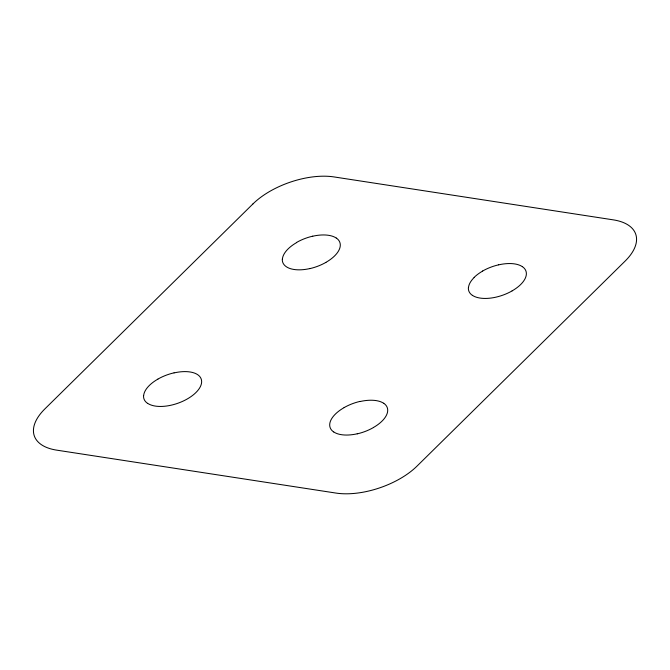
<?xml version="1.0" encoding="UTF-8"?>
<svg xmlns="http://www.w3.org/2000/svg" width="670" height="670" viewBox="0 0 670 670"><rect width="100%" height="100%" fill="white"/><g stroke="black" fill="none" stroke-linecap="round" stroke-linejoin="round"><path stroke-width="1" d="M143.656 395.585A30.125 15.108 -19.2 0 1 157.894 379.12M147.526 403.332A30.334 15.217 -19.2 0 1 143.573 395.576M147.693 403.357A30.125 15.108 -19.2 0 0 171.269 405.166A30.334 15.217 -19.2 0 0 187.315 398.943A30.125 15.108 -19.2 0 0 195.891 392.578A30.125 15.108 -19.2 0 0 201.611 382.419A30.334 15.217 -19.2 0 0 197.658 374.664A30.125 15.108 -19.2 0 0 174.091 372.905M157.952 379.061A30.334 15.217 -19.2 0 1 173.999 372.847M309.934 268.553A30.125 15.108 -19.2 0 1 286.35 266.752A30.334 15.217 -19.2 0 1 282.321 258.98M282.413 259.039A30.125 15.108 -19.2 0 1 296.651 242.573M296.684 242.389A30.334 15.217 -19.2 0 1 312.731 236.175M336.315 238.051A30.334 15.217 -19.2 0 1 340.268 245.815A30.125 15.108 -19.2 0 1 326.039 262.28M325.913 262.397A30.334 15.217 -19.2 0 1 309.867 268.62M312.664 236.234A30.125 15.108 -19.2 0 1 336.24 238.043M343.961 407.72A30.125 15.108 -19.2 0 0 329.724 424.185A30.334 15.217 -19.2 0 0 333.677 431.949M344.087 407.603A30.334 15.217 -19.2 0 1 360.133 401.38M357.336 433.766A30.142 15.117 -19.2 0 1 333.752 431.957M383.726 403.265A30.351 15.217 -19.2 0 1 387.679 411.02A30.117 15.1 -19.2 0 1 373.45 427.493M373.307 427.619A30.351 15.217 -19.2 0 1 357.261 433.842M360.175 401.514A30.117 15.1 -19.2 0 1 383.743 403.323M472.417 295.344A30.142 15.117 -19.2 0 0 496.001 297.153A30.351 15.217 -19.2 0 0 512.048 290.939M468.472 287.639A30.142 15.117 -19.2 0 1 474.201 277.472M474.109 277.422A30.125 15.108 -19.2 0 1 482.676 271.057M472.342 295.336A30.334 15.217 -19.2 0 1 468.389 287.581M512.106 290.88A30.117 15.1 -19.2 0 0 526.344 274.415A30.351 15.217 -19.2 0 0 522.382 266.652M482.584 271.048A30.351 15.217 -19.2 0 1 498.639 264.826M498.731 264.834A30.125 15.108 -19.2 0 1 522.307 266.643M252.925 203.94L44.932 408.859A60.241 30.209 -19.2 0 0 33.5 429.169A60.694 30.443 -19.2 0 0 41.406 444.687A60.241 30.209 -19.2 0 0 56.791 450.156L335.896 493.061A60.241 30.217 -19.2 0 0 367.822 491.227A60.694 30.435 -19.2 0 0 399.923 478.79A60.25 30.217 -19.2 0 0 417.067 466.06L625.068 261.141A60.25 30.217 -19.2 0 0 636.5 240.832A60.694 30.435 -19.2 0 0 628.594 225.313A60.241 30.217 -19.2 0 0 613.209 219.844L334.104 176.939A60.241 30.209 -19.2 0 0 302.178 178.773A60.694 30.443 -19.2 0 0 270.077 191.21A60.241 30.209 -19.2 0 0 252.933 203.94"/></g></svg>
